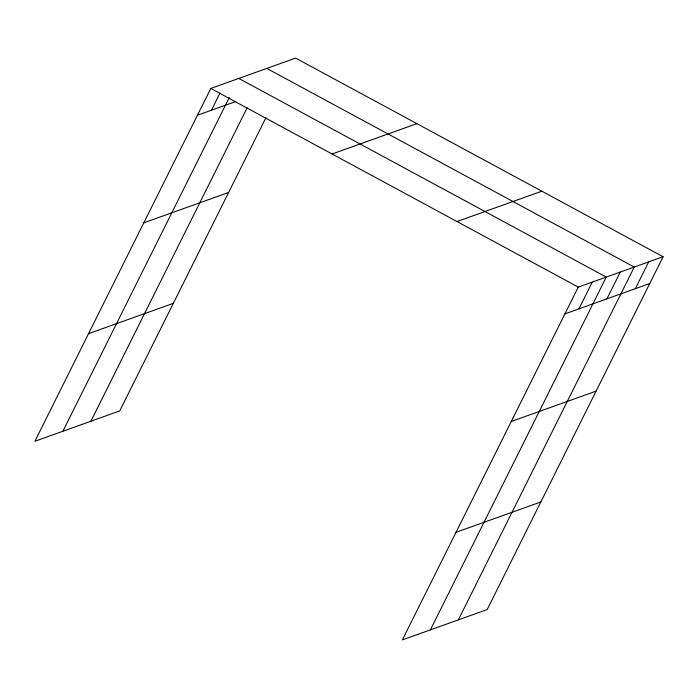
<?xml version="1.0" encoding="UTF-8"?>
<svg xmlns="http://www.w3.org/2000/svg" width="698" height="698" viewBox="0 0 698 698"><rect width="100%" height="100%" fill="white"/><g stroke="black" fill="none" stroke-linecap="round" stroke-linejoin="round"><path stroke-width="1.05" d="M663.1 256.742L578.284 287.087L402.38 639.9L487.195 609.555L663.1 256.742L295.62 58.1L210.805 88.445L34.9 441.258L119.716 410.913L265.842 117.831M211.45 110.214L220.036 93M62.89 431.242L229.258 97.554M90.88 421.226L247.153 107.789M578.93 308.856L592.279 282.088M430.369 629.884L606.274 277.08L238.795 78.429M606.92 298.84L620.269 272.072M458.359 619.876L634.264 267.064L266.784 68.413M635.328 288.675L648.678 261.907M197.455 115.222L235.444 101.629M332.074 153.996L416.889 123.651M143.814 222.81L228.63 192.465M88.541 333.661L173.357 303.316M457.015 221.536L541.831 191.191M564.935 313.864L649.751 283.519M511.294 421.461L596.109 391.107M456.021 532.312L540.837 501.967M210.805 88.445L578.284 287.087"/></g></svg>
